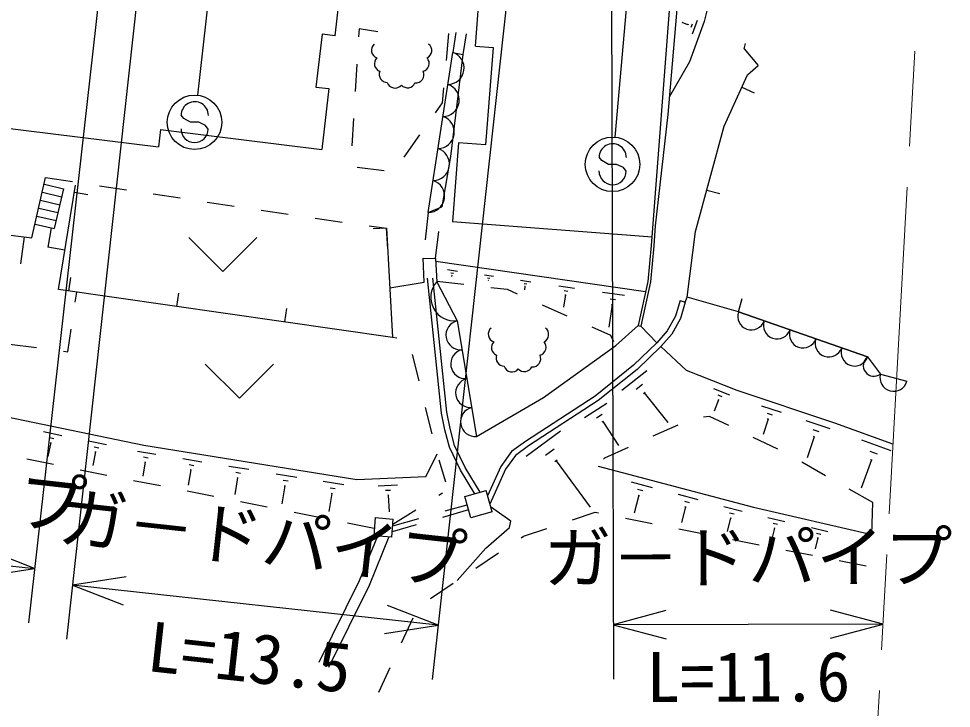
# Model space of a CAD drawing. Units: millimetres, scale not verified. Extents: x 40000 to 680000, y 20000 to 380000.
# Drawn here: x 527206 to 561415, y 229829 to 255130 of the extents above; entities that cross this region are included whole.
import ezdxf
from ezdxf.enums import TextEntityAlignment as Align

# ---------------------------------------------------------------- set-up
doc = ezdxf.new("R2010")
doc.units = ezdxf.units.MM
doc.header["$LTSCALE"] = 1000
doc.linetypes.add('CHAIN', pattern=[18.5, 12, -1.5, 3.5, -1.5])
for name, color, linetype, lineweight in [('M-BGD', 7, 'Continuous', 25), ('M-BMK', 2, 'CHAIN', 13), ('M-STR-STRC', 7, 'Continuous', 25)]:
    doc.layers.add(name, color=color, linetype=linetype, lineweight=lineweight)
doc.styles.add('@ＭＳ ゴシック', font='')
doc.styles.add('ＭＳ ゴシック', font='')
doc.styles.get('@ＭＳ ゴシック').set_extended_font_data('@MS Gothic')
doc.styles.get('ＭＳ ゴシック').set_extended_font_data('MS Gothic')

msp = doc.modelspace()

# ---------------------------------------------------------------- linework, layer by layer
at = {"layer": 'M-BGD'}
for p, q in [((538812, 254503), (539165, 257577)), ((543962, 254119), (544211, 257367)), ((550444, 247121), (551146, 256247)), ((551422, 256426), (551011, 251618)), ((552657, 256253), (552348, 255025)), ((551755, 254909), (551541, 254988)), ((551761, 254925), (551749, 254894)), ((552348, 255025), (551806, 253547)), ((551904, 254926), (551858, 254801)), ((552098, 255068), (551914, 254567)), ((539694, 254759), (539675, 254459)), ((540383, 254641), (539694, 254759)), ((542894, 253591), (542985, 254587)), ((543236, 254623), (543125, 253894)), ((543618, 254578), (543501, 253812)), ((553819, 254023), (553864, 254218)), ((542231, 248015), (543125, 253894)), ((543125, 253894), (543501, 253812)), ((553819, 254023), (554336, 253413)), ((543501, 253812), (543049, 250072)), ((551806, 253547), (551065, 252247)), ((539612, 253461), (539549, 252463)), ((553935, 253064), (554336, 253413)), ((553086, 251189), (553935, 253064)), ((542752, 252039), (542803, 252595)), ((553733, 252619), (554189, 252413)), ((542497, 251679), (542752, 252039)), ((539486, 251465), (539423, 250467)), ((551011, 251618), (550548, 247534)), ((526482, 251149), (532332, 250428)), ((552033, 247323), (553086, 251189)), ((532410, 251061), (532332, 250428)), ((532410, 251061), (538330, 250331)), ((541340, 250048), (541918, 250863)), ((543049, 250072), (542729, 248232)), ((539623, 249687), (540616, 249563)), ((527694, 247094), (528190, 249301)), ((528148, 249054), (528850, 248890)), ((528190, 249301), (529178, 249151)), ((528080, 248762), (528782, 248598)), ((528850, 248890), (528509, 247429)), ((528666, 245194), (529294, 249027)), ((529251, 248760), (529744, 248679)), ((530167, 249002), (531156, 248852)), ((552447, 248844), (552930, 248713)), ((528012, 248470), (528714, 248306)), ((532145, 248702), (533133, 248553)), ((534122, 248403), (535111, 248254)), ((527944, 248177), (528646, 248014)), ((536100, 248104), (537088, 247954)), ((542231, 248015), (542729, 248232)), ((527875, 247885), (528577, 247721)), ((538078, 247809), (539068, 247670)), ((542231, 248015), (542118, 247021)), ((527807, 247593), (528509, 247429)), ((528401, 247454), (528277, 246746)), ((540058, 247532), (540704, 247442)), ((540704, 247442), (540205, 247415)), ((540704, 247442), (540554, 247434)), ((540704, 247442), (540917, 243437)), ((540742, 246681), (540704, 247442)), ((550548, 247534), (550505, 246795)), ((526007, 247302), (527694, 247094)), ((527404, 247130), (527269, 246139)), ((533447, 247100), (534697, 245850)), ((535947, 247100), (534697, 245850)), ((542499, 246336), (542620, 247328)), ((550424, 247123), (550405, 246803)), ((551726, 244919), (552033, 247323)), ((528902, 246635), (528277, 246746)), ((550405, 246803), (550280, 245487)), ((550505, 246795), (550379, 245472)), ((542080, 245464), (542041, 246349)), ((542041, 246349), (542499, 246336)), ((542499, 246336), (542541, 245478)), ((542504, 246239), (550202, 245123)), ((529048, 245139), (529119, 245634)), ((542938, 245923), (543302, 245871)), ((543061, 245812), (543152, 245799)), ((543082, 245717), (543105, 245713)), ((543093, 245715), (543087, 245671)), ((544288, 245728), (544627, 245678)), ((544403, 245624), (544487, 245612)), ((540819, 245257), (542080, 245464)), ((542711, 240662), (542199, 245614)), ((542909, 240692), (542400, 245613)), ((542540, 245506), (543533, 245389)), ((542541, 245478), (543289, 244047)), ((544422, 245535), (544443, 245532)), ((544433, 245534), (544432, 245526)), ((545613, 245535), (545997, 245480)), ((545743, 245419), (545839, 245405)), ((545777, 245316), (545758, 245182)), ((545765, 245318), (545789, 245314)), ((547013, 245333), (547594, 245248)), ((550280, 245487), (549934, 243874)), ((550379, 245472), (550032, 243853)), ((540917, 243437), (528666, 245194)), ((529284, 244726), (529340, 245097)), ((533008, 244571), (533079, 245066)), ((544526, 245271), (545121, 245201)), ((545121, 245201), (545488, 245038)), ((547262, 245000), (547195, 244543)), ((547210, 245156), (547355, 245135)), ((547243, 245003), (547280, 244998)), ((548624, 245099), (549431, 244982)), ((546402, 244632), (547315, 244226)), ((548969, 244637), (548849, 243808)), ((548898, 244854), (549099, 244824)), ((548944, 244641), (548994, 244634)), ((551463, 244789), (551295, 244212)), ((551463, 244789), (551655, 244733)), ((551655, 244733), (551481, 244135)), ((551655, 244733), (551726, 244919)), ((553605, 244378), (551726, 244919)), ((553605, 244378), (553743, 244859)), ((536967, 244003), (537038, 244498)), ((553605, 244378), (553647, 244522)), ((553605, 244378), (558343, 242722)), ((558343, 242722), (553605, 244378)), ((543289, 244047), (544004, 239804)), ((551295, 244212), (550998, 243675)), ((551481, 244135), (551162, 243559)), ((529012, 242910), (529136, 243737)), ((548229, 243820), (548908, 243519)), ((549104, 243142), (549934, 243874)), ((549934, 243874), (550032, 243853)), ((550032, 243853), (550613, 243239)), ((550998, 243675), (550613, 243239)), ((541073, 243413), (540917, 243437)), ((548908, 243519), (549027, 243290)), ((550613, 243239), (549759, 242414)), ((551162, 243559), (550758, 243100)), ((526867, 243190), (527859, 243061)), ((528850, 242931), (529012, 242910)), ((546454, 241231), (549104, 243142)), ((550758, 243100), (549892, 242263)), ((551700, 242222), (550760, 243103)), ((541890, 241839), (541650, 242810)), ((558343, 242722), (558814, 242089)), ((534052, 242454), (535302, 241204)), ((536552, 242454), (535302, 241204)), ((549759, 242414), (548349, 241287)), ((549892, 242263), (548466, 241125)), ((549335, 241499), (550243, 242224)), ((553558, 241484), (551700, 242222)), ((558814, 242089), (559783, 241828)), ((549857, 241544), (550084, 241725)), ((553293, 241320), (552699, 241556)), ((544004, 239804), (546454, 241231)), ((548349, 241287), (545794, 239621)), ((550123, 241385), (550180, 241430)), ((550151, 241407), (551021, 240319)), ((553011, 241260), (552863, 241319)), ((557144, 240286), (553558, 241484)), ((531798, 239474), (524519, 240981)), ((542371, 239898), (542130, 240869)), ((548466, 241125), (545908, 239457)), ((547956, 240493), (548778, 241029)), ((552878, 241141), (552718, 240737)), ((552897, 241134), (552860, 241149)), ((555184, 240677), (554460, 240919)), ((542835, 240044), (542711, 240662)), ((543030, 240090), (542909, 240692)), ((548398, 240489), (548604, 240623)), ((552551, 240541), (552326, 240515)), ((553248, 240205), (552551, 240541)), ((554852, 240587), (554671, 240647)), ((548609, 240334), (548661, 240367)), ((548635, 240350), (549208, 239471)), ((551383, 240216), (550471, 239808)), ((554701, 240436), (554512, 239871)), ((554723, 240429), (554678, 240444)), ((556971, 240080), (556089, 240375)), ((559275, 239523), (557144, 240286)), ((528116, 239981), (528784, 239843)), ((543003, 239407), (542835, 240044)), ((543192, 239477), (543030, 240090)), ((545817, 239079), (547085, 240010)), ((556566, 239970), (556346, 240044)), ((528381, 239578), (528275, 239067)), ((528332, 239762), (528499, 239728)), ((528360, 239582), (528402, 239574)), ((529763, 239640), (530427, 239503)), ((539614, 238212), (531798, 239474)), ((543585, 238665), (543192, 239477)), ((545794, 239621), (545286, 239247)), ((555049, 239336), (554149, 239770)), ((556382, 239787), (556128, 239025)), ((556410, 239778), (556355, 239796)), ((559206, 239282), (558138, 239665)), ((530026, 239239), (529922, 238735)), ((529977, 239423), (530144, 239388)), ((530005, 239244), (530047, 239235)), ((531562, 239259), (532233, 239151)), ((542142, 238326), (542553, 239162)), ((543409, 238569), (543003, 239407)), ((545286, 239247), (544888, 238700)), ((545908, 239457), (545429, 239105)), ((546525, 239111), (546842, 239344)), ((549558, 239399), (548691, 239012)), ((558710, 239159), (558443, 239254)), ((528481, 238770), (527501, 238969)), ((531843, 238869), (531758, 238344)), ((531786, 239051), (531954, 239024)), ((531822, 238873), (531864, 238866)), ((533226, 238990), (533928, 238877)), ((542877, 238125), (542625, 238931)), ((545429, 239105), (545062, 238600)), ((546877, 238882), (546956, 238940)), ((546916, 238911), (548167, 237208)), ((548691, 239012), (548661, 238971)), ((556796, 238363), (555927, 238857)), ((558481, 238940), (558110, 237901)), ((558515, 238928), (558448, 238951)), ((530442, 238377), (529461, 238572)), ((533520, 238583), (533428, 238012)), ((533461, 238773), (533636, 238744)), ((533498, 238587), (533542, 238579)), ((534921, 238717), (535654, 238599)), ((535166, 238489), (535349, 238460)), ((543938, 237703), (543409, 238569)), ((544138, 237759), (543585, 238665)), ((544888, 238700), (544407, 237623)), ((545062, 238600), (544491, 237321)), ((548467, 238717), (554161, 237208)), ((532403, 237986), (531422, 238181)), ((535228, 238291), (535129, 237673)), ((535205, 238295), (535251, 238288)), ((536647, 238438), (537411, 238315)), ((536903, 238201), (537094, 238170)), ((538374, 238159), (539137, 238036)), ((542142, 238326), (539614, 238212)), ((549669, 238139), (550445, 237934)), ((534365, 237596), (533384, 237791)), ((536968, 237995), (536860, 237329)), ((536944, 237998), (536991, 237991)), ((538629, 237922), (538820, 237891)), ((540390, 237997), (541106, 238029)), ((540667, 237830), (540846, 237838)), ((543573, 237602), (544353, 237818)), ((544569, 237039), (544353, 237818)), ((549909, 237868), (550103, 237817)), ((558536, 237376), (557666, 237870)), ((538694, 237716), (538586, 237050)), ((538670, 237720), (538718, 237712)), ((540742, 237654), (540787, 237656)), ((540764, 237655), (540792, 237035)), ((542622, 237652), (542753, 237735)), ((543790, 236822), (543573, 237602)), ((549955, 237649), (549781, 236992)), ((549930, 237655), (549979, 237642)), ((551400, 237681), (552121, 237490)), ((551622, 237429), (551803, 237381)), ((536326, 237206), (535345, 237401)), ((540933, 236580), (541777, 237116)), ((543711, 237106), (542749, 236831)), ((542851, 237069), (543657, 237299)), ((545261, 236697), (544518, 237225)), ((551665, 237225), (551512, 236650)), ((551642, 237231), (551687, 237219)), ((553076, 237237), (553744, 237060)), ((554161, 237208), (558496, 236201)), ((558496, 236201), (558536, 237376)), ((538288, 236815), (537307, 237010)), ((540281, 236826), (540229, 236159)), ((540281, 236826), (540948, 236774)), ((540896, 236107), (540948, 236774)), ((540928, 236519), (541889, 236794)), ((544569, 237039), (543790, 236822)), ((547525, 236743), (548356, 237020)), ((548356, 237020), (548478, 236996)), ((549459, 236802), (550440, 236608)), ((553321, 236815), (553190, 236318)), ((553282, 237004), (553449, 236960)), ((553300, 236820), (553342, 236809)), ((554684, 236830), (555313, 236684)), ((540249, 236425), (539268, 236620)), ((541788, 236557), (540911, 236306)), ((544346, 235703), (545211, 236469)), ((545211, 236469), (545261, 236697)), ((545726, 236142), (546576, 236426)), ((551421, 236414), (552402, 236219)), ((554925, 236442), (554822, 235995)), ((554883, 236618), (555041, 236581)), ((554906, 236447), (554945, 236438)), ((556282, 236459), (556885, 236318)), ((540365, 236148), (539693, 234501)), ((540783, 236116), (540058, 234336)), ((540896, 236107), (540229, 236159)), ((545640, 236085), (545726, 236142)), ((556514, 236087), (556419, 235679)), ((556473, 236255), (556624, 236220)), ((556495, 236091), (556533, 236083)), ((553383, 236025), (554364, 235831)), ((543292, 234515), (544346, 235703)), ((543977, 234974), (544809, 235529)), ((555345, 235637), (556326, 235443)), ((557306, 235249), (558287, 235055)), ((539693, 234501), (538215, 231507)), ((540058, 234336), (538574, 231330)), ((542315, 233862), (543146, 234418)), ((541254, 232236), (541673, 233144)), ((540416, 230420), (540835, 231328))]:
    msp.add_line(p, q, dxfattribs=at)
for points in [[(538812, 254503), (538333, 254558), (538110, 252621), (538587, 252566), (538330, 250331)], [(543962, 254119), (544610, 254069), (544335, 250500), (543338, 250577), (543116, 247685), (550444, 247121)]]:
    msp.add_lwpolyline(points, dxfattribs=at)
for centre, radius, start, end in [((540443, 253972), 300, 131.6965, 250.3117), ((542058, 253960), 300, 295.5816, 51.8362), ((542942, 253321), 602, 270.399, 72.3031), ((540555, 253479), 300, 135.4217, 248.9788), ((541964, 253489), 300, 284.4761, 41.842), ((540729, 253093), 300, 159.4472, 269.0234), ((541767, 253071), 300, 265.1162, 25.1923), ((541009, 252884), 300, 197.5636, 321.1495), ((541468, 252894), 300, 221.4806, 335.9243), ((542763, 252145), 602, 270.399, 72.3031), ((542584, 250969), 602, 270.399, 72.3031), ((542405, 249793), 602, 270.399, 72.3031), ((542226, 248617), 602, 270.399, 72.3031), ((543187, 244905), 864, 138.4168, 276.7566), ((554080, 244214), 502, 160.9501, 340.5178), ((543416, 243523), 539, 103.591, 275.5426), ((555027, 243883), 502, 160.9501, 340.5178), ((544732, 243558), 300, 131.6965, 250.3117), ((546347, 243546), 300, 295.5816, 51.8362), ((555975, 243552), 502, 160.9501, 340.5178), ((544845, 243065), 300, 135.4217, 248.9788), ((546253, 243075), 300, 284.4761, 41.842), ((556922, 243221), 502, 160.9501, 340.5178), ((543594, 242462), 539, 103.591, 275.5426), ((557870, 242889), 502, 160.9501, 340.5178), ((545018, 242680), 300, 159.4472, 269.0234), ((546057, 242657), 300, 265.1162, 25.1923), ((558578, 242405), 394, 126.6283, 306.6283), ((545299, 242470), 300, 197.5636, 321.1495), ((545757, 242481), 300, 221.4806, 335.9243), ((543773, 241402), 539, 103.591, 275.5426), ((559299, 241960), 502, 165.1708, 344.7386), ((543952, 240341), 539, 103.591, 275.5426)]:
    msp.add_arc(centre, radius, start, end, dxfattribs=at)
at = {"layer": 'M-BMK'}
msp.add_line((560814, 267422), (558300, 221836), dxfattribs=at)
at = {"layer": 'M-STR-STRC'}
for p, q in [((535282, 266090), (533769, 252323)), ((550270, 264579), (549076, 250781)), ((531024, 263776), (527570, 232969)), ((532384, 263518), (528959, 232363)), ((548935, 262167), (549023, 230894)), ((545765, 261702), (542378, 230888)), ((533264, 251470), (533165, 251588)), ((533509, 251330), (533264, 251470)), ((533810, 251328), (533509, 251330)), ((534055, 251216), (533810, 251328)), ((534161, 251080), (534055, 251216)), ((548594, 249925), (548495, 250043)), ((548839, 249786), (548594, 249925)), ((549140, 249783), (548839, 249786)), ((549385, 249672), (549140, 249783)), ((549491, 249535), (549385, 249672)), ((516066, 236271), (527793, 234956)), ((527793, 234956), (525931, 235686)), ((525815, 234657), (527793, 234956)), ((531154, 234654), (529177, 234351)), ((542596, 232876), (529177, 234351)), ((529177, 234351), (531041, 233625)), ((542596, 232876), (540733, 233601)), ((550948, 233417), (549017, 232894)), ((558911, 232922), (556978, 233434)), ((540619, 232572), (542596, 232876)), ((558911, 232922), (549017, 232894)), ((549017, 232894), (550951, 232382)), ((556981, 232399), (558911, 232922))]:
    msp.add_line(p, q, dxfattribs=at)
for centre in [(533659, 251329), (548990, 249785)]:
    msp.add_circle(centre, 1000, dxfattribs=at)
for centre, start, end in [((533665, 251584), 359.5549, 179.5549), ((533661, 251084), 179.5549, 359.5549), ((548995, 250039), 359.5549, 179.5549), ((548991, 249539), 179.5549, 359.5549)]:
    msp.add_arc(centre, 500, start, end, dxfattribs=at)

# ---------------------------------------------------------------- texts
at = {"layer": 'M-STR-STRC', "style": 'ＭＳ ゴシック'}
for rotation, p in [(353.603, (522041, 236608)), (353.726, (535996, 234607)), (0.161, (553961, 233908))]:
    msp.add_text('ガ－ドパイプ', height=1833, rotation=rotation, dxfattribs=at).set_placement(p, align=Align.BOTTOM_CENTER)
at = {"layer": 'M-STR-STRC', "style": '@ＭＳ ゴシック'}
for s, rotation, p in [('L=13.5', 353.726, (535777, 232619)), ('L=11.6', 0.161, (553967, 231908))]:
    msp.add_text(s, height=1833, rotation=rotation, dxfattribs=at).set_placement(p, align=Align.TOP_CENTER)

doc.saveas('drawing.dxf')
